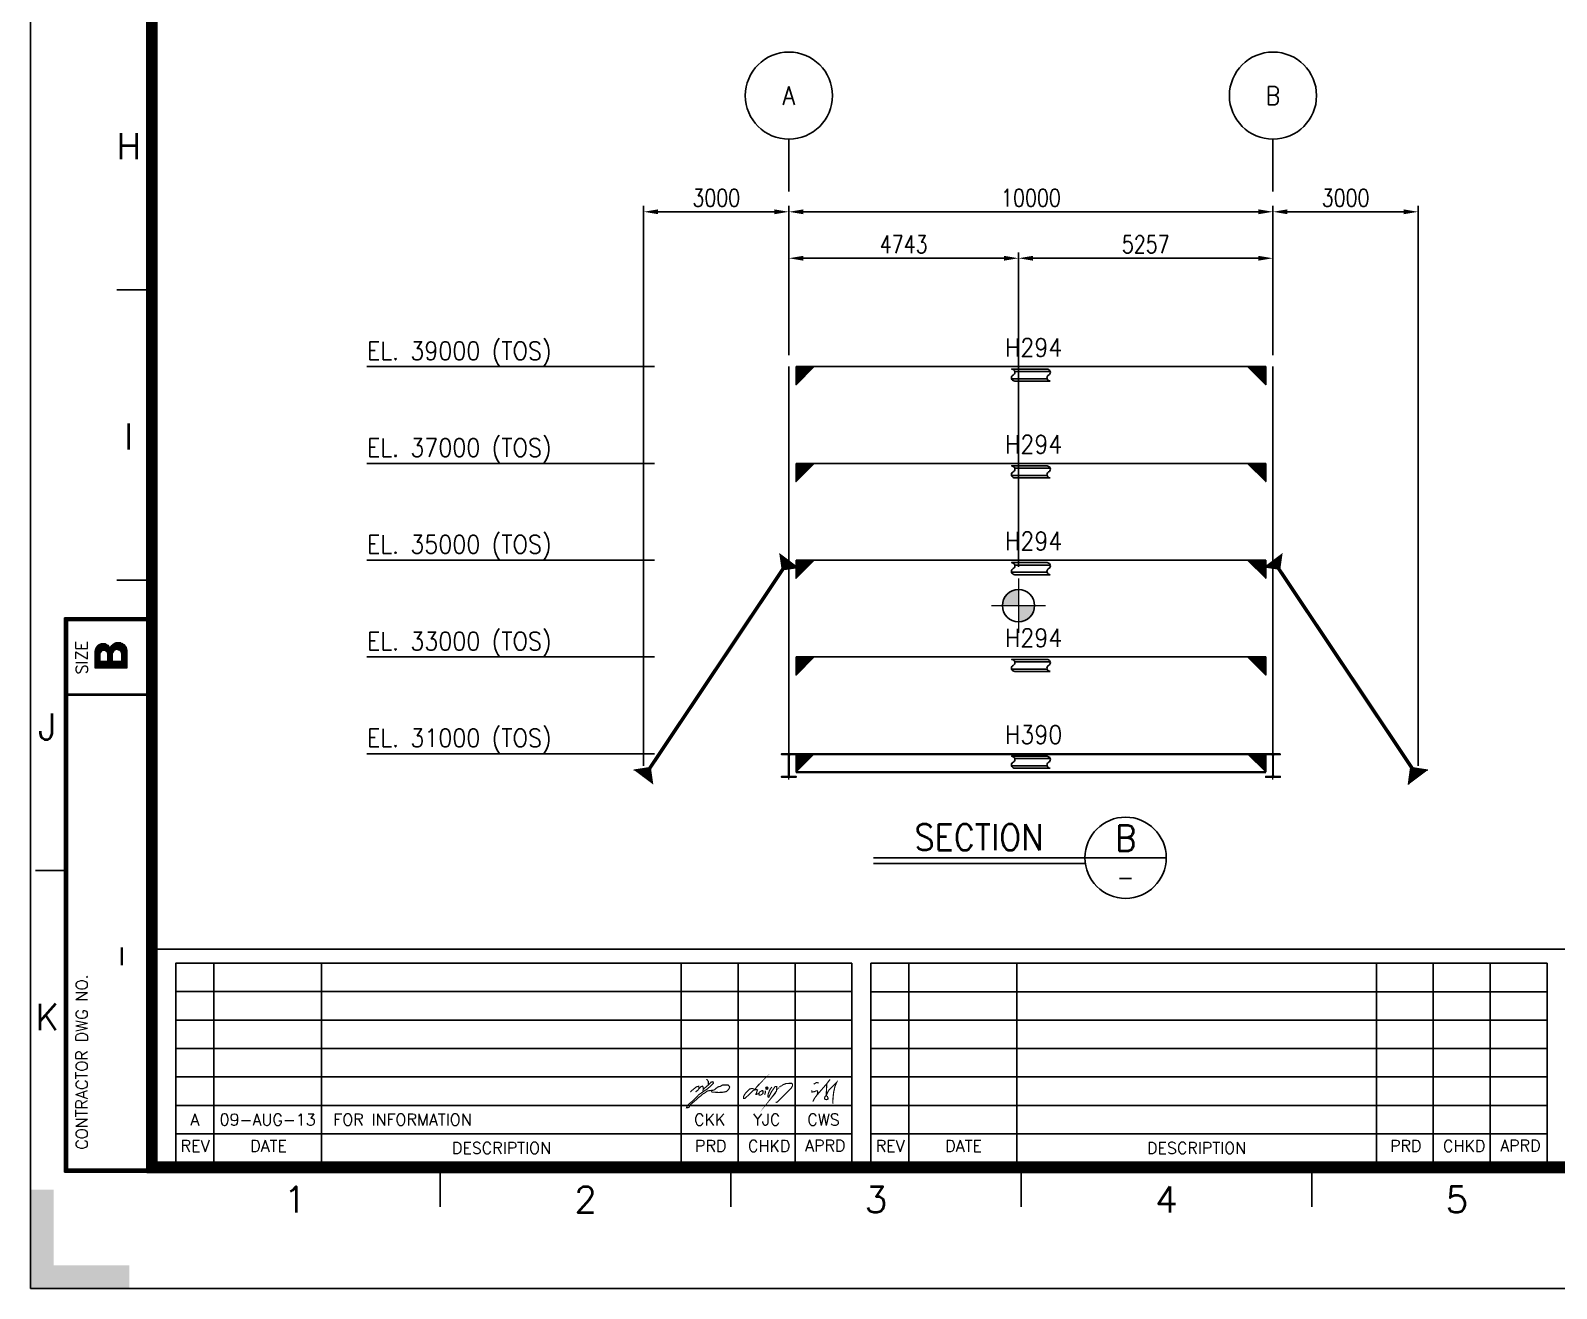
# Model space of a CAD drawing. Header units: metres. Extents: x 322890 to 423810, y -139616 to -68336.
# Drawn here: x 322890 to 354411, y -139616 to -113617 of the extents above; entities that cross this region are included whole.
import ezdxf
from ezdxf.enums import TextEntityAlignment as Align

# ---------------------------------------------------------------- set-up
doc = ezdxf.new("R2010")
doc.units = ezdxf.units.M
doc.header["$LTSCALE"] = 1200
doc.linetypes.add('CENTER', pattern=[2, 1.25, -0.25, 0.25, -0.25])
doc.layers.get('0').update_dxf_attribs({"color": 9})
for name, color, linetype in [('CDIMEN', 7, 'Continuous'), ('CH', 2, 'Continuous'), ('CO', 7, 'Continuous'), ('CTEXTO', 7, 'Continuous'), ('DIM', 2, 'Continuous'), ('ETBLKA', 7, 'Continuous'), ('FORMAT', 2, 'Continuous'), ('PLATAF', 2, 'Continuous'), ('TE', 3, 'Continuous'), ('TEXT', 7, 'Continuous')]:
    doc.layers.add(name, color=color, linetype=linetype)
doc.layers.add('CE', color=1, linetype='CENTER', lineweight=9)
doc.styles.add('ROMANS', font='romans.shx', dxfattribs={"width": 0.8, "height": 360, "bigfont": 'ghs.shx'})
doc.styles.add('romans1', font='ROMANS.SHX', dxfattribs={"width": 0.8, "height": 360})
doc.styles.add('ROS3', font='romans.shx')
doc.dimstyles.new('romans1$0', dxfattribs={"dimscale": 150, "dimtxt": 3, "dimasz": 2.5, "dimexe": 1, "dimexo": 2, "dimgap": 1, "dimtad": 0, "dimdec": 0, "dimtxsty": 'ROMANS', "dimcen": 2.5, "dimclrd": 2, "dimclre": 2, "dimclrt": 3, "dimazin": 0, "dimtfac": 1, "dimtdec": 0, "dimtmove": 0, "dimatfit": 3, "dimfxl": 0, "dimtvp": 0.85, "dimarcsym": 0})

# ---------------------------------------------------------------- blocks, each defined once
blk = doc.blocks.new('Offshore_HEC')
at = {"lineweight": 25}
for p, q in [((20, 574), (20, 20)), ((20.13, 573.88), (20.13, 20.12)), ((20.25, 573.76), (20.25, 20.25)), ((20.37, 573.64), (20.37, 20.38)), ((20.5, 573.52), (20.5, 20.5)), ((20.63, 573.4), (20.63, 20.62)), ((20.75, 573.28), (20.75, 20.75)), ((20.87, 573.16), (20.87, 20.88)), ((21, 573.04), (21, 21)), ((21.13, 572.8), (21.13, 21.12)), ((21.25, 572.92), (21.25, 21.25)), ((21.37, 572.68), (21.37, 21.38)), ((21.5, 572.56), (21.5, 21.5)), ((21.63, 572.44), (21.63, 21.62)), ((21.75, 572.32), (21.75, 21.75)), ((14.87, 172), (20.87, 172)), ((14.87, 122), (20.87, 122)), ((20.61, 118.25), (20.61, 118.13)), ((20.63, 118.49), (20.62, 118.37)), ((20.63, 115.53), (5.87, 115.53)), ((5.87, 115.53), (5.87, 20.04)), ((5.99, 20.16), (5.99, 115.41)), ((5.99, 115.41), (20.63, 115.41)), ((20.62, 115.29), (6.12, 115.29)), ((6.12, 115.29), (6.12, 20.29)), ((6.25, 20.42), (6.25, 115.17)), ((6.25, 115.17), (20.61, 115.17)), ((20.61, 115.05), (6.37, 115.05)), ((6.37, 115.05), (6.37, 20.54)), ((13.56, 110.43), (11.37, 110.43)), ((13.47, 110.58), (11.47, 110.58)), ((13.36, 110.73), (11.59, 110.73)), ((13.15, 110.88), (11.76, 110.88)), ((12.91, 111.03), (12.11, 111.03)), ((16.44, 110.43), (13.79, 110.43)), ((16.33, 110.58), (13.86, 110.58)), ((16.22, 110.73), (13.97, 110.73)), ((16.11, 110.88), (14.15, 110.88)), ((15.89, 111.03), (14.34, 111.03)), ((15.53, 111.18), (14.65, 111.18)), ((12.01, 109.83), (11.1, 109.83)), ((12.17, 109.68), (11.1, 109.68)), ((12.01, 109.68), (11.1, 109.68)), ((12.09, 109.53), (11.1, 109.53)), ((12.01, 109.53), (11.1, 109.53)), ((12.04, 109.38), (11.1, 109.38)), ((12.01, 109.38), (11.1, 109.38)), ((12.01, 109.23), (11.1, 109.23)), ((12.01, 109.23), (11.1, 109.23)), ((12.01, 109.08), (11.1, 109.08)), ((12.01, 109.08), (11.1, 109.08)), ((12.01, 108.93), (11.1, 108.93)), ((12.01, 108.93), (11.1, 108.93)), ((12.01, 108.78), (11.1, 108.78)), ((12.01, 108.78), (11.1, 108.78)), ((12.01, 108.63), (11.1, 108.63)), ((12.01, 108.63), (11.1, 108.63)), ((12.01, 108.48), (11.1, 108.48)), ((12.01, 108.48), (11.1, 108.48)), ((12.01, 108.33), (11.1, 108.33)), ((12.01, 108.33), (11.1, 108.33)), ((12.01, 108.18), (11.1, 108.18)), ((12.01, 108.18), (11.1, 108.18)), ((12.01, 108.03), (11.1, 108.03)), ((12.01, 108.03), (11.1, 108.03)), ((16.6, 107.88), (11.1, 107.88)), ((16.6, 107.73), (11.1, 107.73)), ((12.31, 109.83), (11.13, 109.83)), ((14.55, 109.98), (11.17, 109.98)), ((16.51, 110.13), (11.21, 110.13)), ((13.64, 110.28), (11.27, 110.28)), ((14.37, 109.83), (12.97, 109.83)), ((14.27, 109.68), (13.15, 109.68)), ((14.21, 109.53), (13.21, 109.53)), ((14.17, 109.38), (13.25, 109.38)), ((14.13, 109.83), (13.27, 109.83)), ((14.13, 109.68), (13.27, 109.68)), ((14.13, 109.53), (13.27, 109.53)), ((14.13, 109.38), (13.27, 109.38)), ((14.13, 109.23), (13.27, 109.23)), ((14.13, 109.23), (13.27, 109.23)), ((14.13, 109.08), (13.27, 109.08)), ((14.13, 109.08), (13.27, 109.08)), ((14.13, 108.93), (13.27, 108.93)), ((14.13, 108.93), (13.27, 108.93)), ((14.13, 108.78), (13.27, 108.78)), ((14.13, 108.78), (13.27, 108.78)), ((14.13, 108.63), (13.27, 108.63)), ((14.13, 108.63), (13.27, 108.63)), ((14.13, 108.48), (13.27, 108.48)), ((14.13, 108.48), (13.27, 108.48)), ((14.13, 108.33), (13.27, 108.33)), ((14.13, 108.33), (13.27, 108.33)), ((14.13, 108.18), (13.27, 108.18)), ((14.13, 108.18), (13.27, 108.18)), ((14.13, 108.03), (13.27, 108.03)), ((14.13, 108.03), (13.27, 108.03)), ((16.47, 110.28), (13.71, 110.28)), ((16.55, 109.98), (15.22, 109.98)), ((16.57, 109.83), (15.43, 109.83)), ((16.59, 109.68), (15.55, 109.68)), ((16.59, 109.53), (15.59, 109.53)), ((16.6, 109.83), (15.66, 109.83)), ((16.6, 109.68), (15.66, 109.68)), ((16.6, 109.53), (15.66, 109.53)), ((16.6, 109.38), (15.66, 109.38)), ((16.6, 109.38), (15.66, 109.38)), ((16.6, 109.23), (15.66, 109.23)), ((16.6, 109.23), (15.66, 109.23)), ((16.6, 109.08), (15.66, 109.08)), ((16.6, 109.08), (15.66, 109.08)), ((16.6, 108.93), (15.66, 108.93)), ((16.6, 108.93), (15.66, 108.93)), ((16.6, 108.78), (15.66, 108.78)), ((16.6, 108.78), (15.66, 108.78)), ((16.6, 108.63), (15.66, 108.63)), ((16.6, 108.63), (15.66, 108.63)), ((16.6, 108.48), (15.66, 108.48)), ((16.6, 108.33), (15.66, 108.33)), ((16.6, 108.33), (15.66, 108.33)), ((16.6, 108.18), (15.66, 108.18)), ((16.6, 108.18), (15.66, 108.18)), ((16.6, 108.03), (15.66, 108.03)), ((16.6, 108.03), (15.66, 108.03)), ((16.6, 107.58), (11.1, 107.58)), ((16.6, 107.43), (11.1, 107.43)), ((16.6, 107.28), (11.1, 107.28)), ((16.6, 107.13), (11.1, 107.13)), ((16.6, 106.98), (11.1, 106.98)), ((0.87, 72), (5.87, 72)), ((21.75, 58.46), (819.32, 58.46)), ((31.54, 56.02), (31.54, 21.75)), ((50.11, 56.02), (50.11, 21.75)), ((112.03, 56.02), (112.03, 21.75)), ((121.82, 56.02), (121.82, 21.75)), ((131.61, 56.02), (131.61, 21.75)), ((151.19, 56.02), (151.19, 21.75)), ((169.76, 56.02), (169.76, 21.75)), ((231.67, 56.02), (231.67, 21.75)), ((241.46, 56.02), (241.46, 21.75)), ((251.25, 56.02), (251.25, 21.75)), ((25.01, 51.13), (141.4, 51.13)), ((144.66, 51.12), (261.05, 51.12)), ((25.01, 46.23), (141.4, 46.23)), ((144.66, 46.23), (261.05, 46.23)), ((25.01, 41.33), (141.4, 41.33)), ((144.66, 41.33), (261.05, 41.33)), ((25.01, 36.44), (141.4, 36.44)), ((144.66, 36.44), (261.05, 36.44)), ((25.01, 31.54), (141.4, 31.54)), ((144.66, 31.54), (261.05, 31.54)), ((25.01, 26.65), (141.4, 26.65)), ((144.66, 26.65), (261.05, 26.65)), ((20.62, 23.53), (20.62, 23.66)), ((20.62, 23.28), (20.62, 23.4)), ((21.13, 21.12), (819.92, 21.12)), ((21.25, 21.25), (819.8, 21.25)), ((21.37, 21.38), (819.68, 21.38)), ((21.5, 21.5), (819.56, 21.5)), ((21.63, 21.62), (819.44, 21.62)), ((21.75, 21.75), (819.32, 21.75)), ((5.87, 20.04), (20.62, 20.04)), ((20.62, 20.16), (5.99, 20.16)), ((6.12, 20.29), (20.62, 20.29)), ((20.62, 20.42), (6.25, 20.42)), ((6.37, 20.54), (20.62, 20.54)), ((20, 20), (821, 20)), ((20.13, 20.12), (820.88, 20.12)), ((20.25, 20.25), (820.76, 20.25)), ((20.37, 20.38), (820.64, 20.38)), ((20.5, 20.5), (820.52, 20.5)), ((20.63, 20.62), (820.4, 20.62)), ((20.75, 20.75), (820.28, 20.75)), ((20.87, 20.88), (820.16, 20.88)), ((21, 21), (820.04, 21)), ((70.54, 20.07), (70.54, 14.07)), ((120.54, 14.07), (120.54, 20.07)), ((170.54, 20.07), (170.54, 14.07)), ((220.54, 14.07), (220.54, 20.07))]:
    blk.add_line(p, q, dxfattribs=at)
blk.add_lwpolyline([(0, 0), (0, 594), (841, 594), (841, 0)], close=True, dxfattribs=at)
at = {"lineweight": 20}
for points in [[(16.6, 106.83), (11.1, 106.83), (11.1, 109.73), (11.23, 110.21), (11.5, 110.64), (11.71, 110.86), (11.93, 110.99), (12.28, 111.07), (12.71, 111.07), (12.89, 111.04), (13.33, 110.78), (13.49, 110.56), (13.67, 110.21), (13.91, 110.7), (14.45, 111.12), (14.91, 111.26), (15.26, 111.26), (15.74, 111.12), (16.09, 110.91), (16.44, 110.42), (16.57, 109.92), (16.6, 109.35), (16.6, 106.83)], [(13.27, 108.01), (12.01, 108.01), (12.01, 109.24), (12.07, 109.48), (12.2, 109.73), (12.41, 109.92), (12.71, 109.94), (12.93, 109.86), (13.14, 109.7), (13.22, 109.48), (13.27, 109.24), (13.27, 108.01)], [(15.66, 108.01), (14.13, 108.01), (14.13, 109.22), (14.19, 109.48), (14.32, 109.78), (14.48, 109.94), (14.81, 110.08), (15.09, 110.02), (15.31, 109.94), (15.53, 109.73), (15.66, 109.35), (15.66, 108.01)], [(5.87, 102.16), (20.12, 102.16), (20.12, 102.28), (5.87, 102.28), (5.87, 102.41), (20.12, 102.41)]]:
    blk.add_lwpolyline(points, dxfattribs=at)
at = {"lineweight": 25}
for points in [[(141.4, 21.75), (25.01, 21.75), (25.01, 56.02), (141.4, 56.02)], [(141.4, 56.02), (141.4, 21.75)], [(261.05, 21.75), (144.66, 21.75), (144.66, 56.02), (261.05, 56.02)], [(261.05, 56.02), (261.05, 21.75)]]:
    blk.add_lwpolyline(points, dxfattribs=at)
at = {"lineweight": 9}
for points in [[(0, 17), (4, 17), (0, 0), (4, 4)], [(4, 4), (17, 4), (0, 0), (17, 0)]]:
    blk.add_solid(points, dxfattribs=at)
at = {"layer": 'ETBLKA'}
for p, q in [((0, 0.71), (0, 0)), ((0, 0), (0.71, 0))]:
    blk.add_line(p, q, dxfattribs=at)
at = {"lineweight": 20, "style": 'ROMANS'}
for s, p in [('H', (16.87, 194.5)), ('I', (16.87, 144.5)), ('J', (2.87, 94.5)), ('K', (2.87, 44.5)), ('1', (45.54, 13.07)), ('2', (95.54, 13.07)), ('3', (145.54, 13.07)), ('4', (195.54, 13.07)), ('5', (245.54, 13.07))]:
    blk.add_text(s, height=4.5, dxfattribs=at).set_placement(p, align=Align.CENTER)
for s, p in [('SIZE', (9.82, 108.65)), ('CONTRACTOR DWG NO.', (9.82, 39))]:
    blk.add_text(s, height=2, rotation=90, dxfattribs=at).set_placement(p, align=Align.CENTER)
at = {"lineweight": -3, "style": 'ROMANS'}
for s, p in [('REV', (28.33, 23.56)), ('DATE', (40.97, 23.56)), ('PRD', (117.08, 23.56)), ('CHKD', (127.14, 23.56)), ('APRD', (136.81, 23.61)), ('REV', (147.98, 23.56)), ('DATE', (160.61, 23.56)), ('PRD', (236.73, 23.56)), ('CHKD', (246.78, 23.56)), ('APRD', (256.46, 23.61))]:
    blk.add_text(s, height=2, dxfattribs=at).set_placement(p, align=Align.CENTER)
for p in [(81.07, 24.2), (200.72, 24.2)]:
    blk.add_text('DESCRIPTION', height=2, dxfattribs=at).set_placement(p, align=Align.MIDDLE_CENTER)
at = {"layer": 'TEXT', "color": 7, "style": 'ROMANS'}
blk.add_text('-', height=3.9, rotation=90, dxfattribs=at).set_placement((15.43, 57.21), align=Align.MIDDLE)
blk = doc.blocks.new('A$C22C75401')
at = {"layer": 'PLATAF'}
for p, q in [((-267, 0), (319, 0)), ((-319, -120), (267, -120))]:
    blk.add_line(p, q, dxfattribs=at)
blk.add_lwpolyline([(318, -160), (-267, -160, -0.066855), (-293, -151, -0.617571), (-293, -60, 0.618498), (-293, 31, 0.06861), (-319, 40), (267, 40, -0.066855), (293, 31, -0.617571), (293, -60, 0.618498), (293, -151, 0.06861), (319, -160)], format="xyb", dxfattribs=at)
blk = doc.blocks.new('A$C32434BD1')
at = {"layer": 'CE'}
blk.add_line((0, -533), (0, 45), dxfattribs=at)
at = {"layer": 'PLATAF'}
blk.add_lwpolyline([(150, 0), (150, -18), (31.5, -18, 0.4142136), (5.5, -44), (5.5, -444, 0.4142136), (31.5, -470), (150, -470), (150, -488), (-150, -488), (-150, -470), (-31.5, -470, 0.4142136), (-5.5, -444), (-5.5, -44, 0.4142136), (-31.5, -18), (-150, -18), (-150, 0)], format="xyb", close=True, dxfattribs=at)
blk = doc.blocks.new('COG')
at = {"layer": 'CH', "linetype": 'Continuous'}
h = blk.add_hatch(color=7, dxfattribs=at)
h.paths.add_polyline_path([(0, 0), (0, 2.78, 0.414214), (-2.78, 0)])
h.paths.add_polyline_path([(2.78, 0), (0, 0), (0, -2.78, 0.414214)])
at = {"layer": 'CE'}
for p, q in [((0, 4.66), (0, -4.66)), ((-4.66, 0), (4.66, 0))]:
    blk.add_line(p, q, dxfattribs=at)
at = {"layer": 'CH', "color": 2, "linetype": 'Continuous'}
blk.add_circle((0, 0), 2.78, dxfattribs=at)
blk = doc.blocks.new('*D74')
at = {"layer": 'CDIMEN', "lineweight": -2, "ltscale": 0.1, "transparency": 16777216}
for p, q in [((338555, -120324), (338555, -118204)), ((343298, -124704), (343298, -118204)), ((338855, -118324), (342998, -118324))]:
    blk.add_line(p, q, dxfattribs=at)
at = {"layer": 'CDIMEN', "ltscale": 0.1, "transparency": 16777216}
for points in [[(338855, -118274), (338855, -118374), (338555, -118324)], [(342998, -118274), (342998, -118374), (343298, -118324)]]:
    blk.add_solid(points, dxfattribs=at)
at = {"layer": 'DEFPOINTS', "color": 0, "ltscale": 0.1, "transparency": 16777216}
for p in [(343298, -118324), (338555, -120564), (343298, -124944)]:
    blk.add_point(p, dxfattribs=at)
at = {"layer": 'CDIMEN', "color": 0, "ltscale": 0.1, "transparency": 16777216, "insert": (340927, -118036), "char_height": 360, "attachment_point": 5, "style": 'romans1'}
blk.add_mtext('4743', dxfattribs=at)
blk = doc.blocks.new('*D75')
at = {"layer": 'CDIMEN', "lineweight": -2, "ltscale": 0.1, "transparency": 16777216}
for p, q in [((343298, -124704), (343298, -118204)), ((348555, -120324), (348555, -118204)), ((343598, -118324), (348255, -118324))]:
    blk.add_line(p, q, dxfattribs=at)
at = {"layer": 'CDIMEN', "ltscale": 0.1, "transparency": 16777216}
for points in [[(343598, -118274), (343598, -118374), (343298, -118324)], [(348255, -118274), (348255, -118374), (348555, -118324)]]:
    blk.add_solid(points, dxfattribs=at)
at = {"layer": 'DEFPOINTS', "color": 0, "ltscale": 0.1, "transparency": 16777216}
for p in [(348555, -118324), (348555, -120564), (343298, -124944)]:
    blk.add_point(p, dxfattribs=at)
at = {"layer": 'CDIMEN', "color": 0, "ltscale": 0.1, "transparency": 16777216, "insert": (345927, -118036), "char_height": 360, "attachment_point": 5, "style": 'romans1'}
blk.add_mtext('5257', dxfattribs=at)
blk = doc.blocks.new('*D76')
at = {"layer": 'CDIMEN', "lineweight": -2, "ltscale": 0.1, "transparency": 16777216}
for p, q in [((338555, -120324), (338555, -117244)), ((348555, -120324), (348555, -117244)), ((338855, -117364), (348255, -117364))]:
    blk.add_line(p, q, dxfattribs=at)
at = {"layer": 'CDIMEN', "ltscale": 0.1, "transparency": 16777216}
for points in [[(338855, -117314), (338855, -117414), (338555, -117364)], [(348255, -117314), (348255, -117414), (348555, -117364)]]:
    blk.add_solid(points, dxfattribs=at)
at = {"layer": 'DEFPOINTS', "color": 0, "ltscale": 0.1, "transparency": 16777216}
for p in [(348555, -117364), (338555, -120564), (348555, -120564)]:
    blk.add_point(p, dxfattribs=at)
at = {"layer": 'CDIMEN', "color": 0, "ltscale": 0.1, "transparency": 16777216, "insert": (343555, -117076), "char_height": 360, "attachment_point": 5, "style": 'romans1'}
blk.add_mtext('10000', dxfattribs=at)
blk = doc.blocks.new('*D77')
at = {"layer": 'CDIMEN', "lineweight": -2, "ltscale": 0.1, "transparency": 16777216}
for p, q in [((335555, -128812), (335555, -117244)), ((338555, -120324), (338555, -117244)), ((338255, -117364), (335855, -117364))]:
    blk.add_line(p, q, dxfattribs=at)
at = {"layer": 'CDIMEN', "ltscale": 0.1, "transparency": 16777216}
for points in [[(335855, -117314), (335855, -117414), (335555, -117364)], [(338255, -117314), (338255, -117414), (338555, -117364)]]:
    blk.add_solid(points, dxfattribs=at)
at = {"layer": 'DEFPOINTS', "color": 0, "ltscale": 0.1, "transparency": 16777216}
for p in [(335555, -117364), (338555, -120564), (335555, -129052)]:
    blk.add_point(p, dxfattribs=at)
at = {"layer": 'CDIMEN', "color": 0, "ltscale": 0.1, "transparency": 16777216, "insert": (337055, -117076), "char_height": 360, "attachment_point": 5, "style": 'romans1'}
blk.add_mtext('3000', dxfattribs=at)
blk = doc.blocks.new('*D78')
at = {"layer": 'CDIMEN', "lineweight": -2, "ltscale": 0.1, "transparency": 16777216}
for p, q in [((348555, -120324), (348555, -117244)), ((351555, -128812), (351555, -117244)), ((348855, -117364), (351255, -117364))]:
    blk.add_line(p, q, dxfattribs=at)
at = {"layer": 'CDIMEN', "ltscale": 0.1, "transparency": 16777216}
for points in [[(348855, -117314), (348855, -117414), (348555, -117364)], [(351255, -117314), (351255, -117414), (351555, -117364)]]:
    blk.add_solid(points, dxfattribs=at)
at = {"layer": 'DEFPOINTS', "color": 0, "ltscale": 0.1, "transparency": 16777216}
for p in [(351555, -117364), (348555, -120564), (351555, -129052)]:
    blk.add_point(p, dxfattribs=at)
at = {"layer": 'CDIMEN', "color": 0, "ltscale": 0.1, "transparency": 16777216, "insert": (350055, -117076), "char_height": 360, "attachment_point": 5, "style": 'romans1'}
blk.add_mtext('3000', dxfattribs=at)

msp = doc.modelspace()

# ---------------------------------------------------------------- hatches: boundary and pattern name
at = {"layer": 'CTEXTO'}
msp.add_hatch(color=256, dxfattribs=at).paths.add_polyline_path([(338078.3, -135473.6, 1), (338119.8, -135473.6, 1)])
at = {"layer": 'TE'}
h = msp.add_hatch(color=256, dxfattribs=at)
h.dxf.hatch_style = 1
h.paths.add_polyline_path([(338405.3, -124763.8), (338355.3, -124413.8), (338555.3, -124563.8)])
h = msp.add_hatch(color=256, dxfattribs=at)
h.dxf.hatch_style = 1
h.paths.add_polyline_path([(348705.3, -124763.8), (348755.3, -124413.8), (348555.3, -124563.8)])
h = msp.add_hatch(color=256, dxfattribs=at)
h.dxf.hatch_style = 1
h.paths.add_polyline_path([(338755.3, -124713.8), (338405.3, -124763.8), (338555.3, -124563.8)])
h = msp.add_hatch(color=256, dxfattribs=at)
h.dxf.hatch_style = 1
h.paths.add_polyline_path([(348355.3, -124713.8), (348705.3, -124763.8), (348555.3, -124563.8)])
h = msp.add_hatch(color=256, dxfattribs=at)
h.dxf.hatch_style = 1
h.paths.add_polyline_path([(335355.3, -128901.8), (335705.3, -128851.8), (335555.3, -129051.8)])
h = msp.add_hatch(color=256, dxfattribs=at)
h.dxf.hatch_style = 1
h.paths.add_polyline_path([(335755.3, -129201.8), (335705.3, -128851.8), (335555.3, -129051.8)])
h = msp.add_hatch(color=256, dxfattribs=at)
h.dxf.hatch_style = 1
h.paths.add_polyline_path([(351355.3, -129201.8), (351405.3, -128851.8), (351555.3, -129051.8)])
h = msp.add_hatch(color=256, dxfattribs=at)
h.dxf.hatch_style = 1
h.paths.add_polyline_path([(351755.3, -128901.8), (351405.3, -128851.8), (351555.3, -129051.8)])

# ---------------------------------------------------------------- linework, layer by layer
at = {"layer": 'CO', "color": 3, "const_width": 74}
for points in [[(338555.3, -124563.8), (335555.3, -129051.8)], [(348555.3, -124563.8), (351555.3, -129051.8)]]:
    msp.add_lwpolyline(points, dxfattribs=at)
at = {"layer": 'CTEXTO', "const_width": 24, "flags": 128}
for points in [[(337829.4, -135486), (337785.9, -135482.8), (337739.2, -135495.7), (337707.1, -135532.7), (337671.6, -135563.2), (337634.6, -135616.3), (337616.9, -135654.9), (337616.9, -135687.1), (337650.7, -135687.1), (337692.6, -135645.3), (337747.3, -135595.4), (337782.7, -135556.8), (337868, -135481.2), (337914.7, -135421.7), (337946.9, -135391.1), (337854.7, -135493), (337776.4, -135563.6), (337763.4, -135577.8), (337746.3, -135596.3), (337790.2, -135551.2), (337829.7, -135515.5), (337882.6, -135505.7), (337906.6, -135510.2), (337885.4, -135575.6), (337869.3, -135615.7), (337870.3, -135613.2), (337904.1, -135598.6), (337935.7, -135578.1), (337940.5, -135619.1), (337973.6, -135619.1), (338019.4, -135587.5), (338022.6, -135552.8), (338017.8, -135529.1), (337995.7, -135529.1), (337973.6, -135543.3), (337956.2, -135551.2), (337935.7, -135578.1)], [(336518.7, -135553.8), (336577.5, -135502.2), (336609.1, -135477.9), (336629.1, -135459.2), (336649.2, -135447.8), (336677.9, -135439.2), (336693.7, -135439.2), (336693.7, -135439.2), (336696.6, -135470.7), (336695.1, -135492.2), (336667.9, -135522.3), (336647.8, -135539.5), (336627.7, -135556.7), (336627.7, -135556.7), (336672.7, -135517), (336685.5, -135502.9), (336695.5, -135486.2), (336725.2, -135460.7), (336742.5, -135443.5), (336772.6, -135433.4), (336772.6, -135433.4), (336772.6, -135433.4), (336782.6, -135453.5), (336786.9, -135470.7), (336785.5, -135489.3), (336784.1, -135508), (336812.7, -135476.4), (336841.4, -135452.1), (336867.2, -135429.1), (336883, -135422), (336901.7, -135399), (336921.8, -135381.8), (336944.7, -135353.2), (336967.7, -135347.4), (336986.3, -135343.1), (336986.3, -135343.1), (336986.3, -135343.1), (336999.2, -135374.7), (336999.2, -135374.7), (336947.6, -135424.8), (336870.1, -135492.2), (336812.7, -135528), (336751.1, -135572.5), (336690.8, -135614), (336649.2, -135658.5), (336611.9, -135700), (336550.3, -135755.9), (336497.2, -135797.5), (336465.6, -135830.5), (336449.9, -135854.8), (336441.3, -135879.2), (336441.3, -135879.2), (336488, -135876.8), (336502.5, -135852.7), (336523.4, -135814.1), (336558.8, -135785.2), (336623.2, -135730.5), (336661.8, -135695.1), (336682.8, -135672.6), (336718.2, -135648.5), (336755.2, -135616.3), (336779.3, -135595.4), (336832.4, -135564.8), (336856.6, -135542.3), (336895.2, -135529.5), (336925.8, -135524.6), (336998.2, -135518.2), (337022.3, -135505.3), (337057.7, -135474.8), (337094.8, -135447.4), (337135, -135441), (337181.7, -135412), (337246, -135408.8), (337300.7, -135408.8), (337332.9, -135450.6), (337315.2, -135494.1), (337267, -135545.5), (337189.7, -135560), (337106, -135564.8), (337028.8, -135560), (336970.8, -135556.8), (336941.9, -135523.2)], [(336853.3, -135289.8), (336892, -135333.2), (336889.9, -135413.5)], [(338202.6, -135451.8), (338163.1, -135508.6), (338145.8, -135551.2), (338126.8, -135598.6), (338120.5, -135655.4), (338141, -135663.3), (338172.6, -135593.8), (338199.5, -135543.3), (338242.1, -135483.4), (338272.1, -135440.8), (338303.7, -135442.3), (338305.3, -135478.6), (338298.9, -135533.9), (338265.8, -135592.3), (338188.4, -135683.8), (338295.5, -135540), (338366.9, -135448.7), (338441.1, -135401.3), (338497.9, -135380.8), (338610.1, -135374.5), (338629, -135391.8), (338630.6, -135428.1), (338603.7, -135473.9), (338449, -135631.7), (338314.7, -135765.9), (338281.6, -135769)], [(338068.4, -135527.6), (338068.4, -135570.2), (338054.2, -135614.4)], [(339025.2, -135523.1), (339031.7, -135555.1), (339086.7, -135547.4), (339122.2, -135529.6), (339146.5, -135529.6), (339151.4, -135566.8), (339136.8, -135616.9), (339091.5, -135675.1), (339051.1, -135752.6), (339091.5, -135675.1), (339136.8, -135616.9), (339338.9, -135382.5), (339406.9, -135293.7), (339338.9, -135382.5), (339326, -135629.8), (339296.9, -135657.3), (339293.7, -135688), (339301.7, -135710.6), (339338.9, -135712.2), (339363.2, -135700.9), (339363.2, -135678.3), (339350.3, -135647.6), (339326, -135629.8), (339368.1, -135536.1), (339400.4, -135494.1), (339457, -135440.7), (339502.3, -135392.2), (339542.7, -135355.1), (339505.5, -135445.6), (339482.9, -135545.8), (339471.6, -135631.4), (339465.1, -135707.4), (339461.8, -135799.5)], [(339067.3, -135393.9), (339130.3, -135358.3), (339172.4, -135369.6)]]:
    msp.add_lwpolyline(points, dxfattribs=at)
at = {"layer": 'CTEXTO', "flags": 128}
msp.add_lwpolyline([(338078.3, -135473.6, -1), (338119.8, -135473.6, -1)], format="xyb", close=True, dxfattribs=at)
at = {"layer": 'DIM'}
for p, q in [((329838.7, -120563.8), (335781.7, -120563.8)), ((329838.7, -122563.8), (335781.7, -122563.8)), ((329838.7, -124563.8), (335781.7, -124563.8)), ((329838.7, -126563.8), (335781.7, -126563.8)), ((329838.7, -128563.8), (335781.7, -128563.8))]:
    msp.add_line(p, q, dxfattribs=at)
at = {"layer": 'FORMAT'}
for p, q in [((338555.3, -116943), (338555.3, -115863)), ((348555.3, -116943), (348555.3, -115863)), ((340299.9, -130714.8), (346350, -130714.8)), ((340299.9, -130834.8), (344678.6, -130834.8))]:
    msp.add_line(p, q, dxfattribs=at)
for centre, radius in [((338555.3, -114963), 900), ((348555.3, -114963), 900), ((345510, -130714.8), 840)]:
    msp.add_circle(centre, radius, dxfattribs=at)
at = {"layer": 'PLATAF', "linetype": 'Continuous'}
for p, q in [((338705.3, -120563.8), (348405.3, -120563.8)), ((338705.3, -122563.8), (348405.3, -122563.8)), ((338705.3, -124563.8), (348405.3, -124563.8)), ((338705.3, -126563.8), (348405.3, -126563.8)), ((338705.3, -128563.8), (348405.3, -128563.8)), ((338705.3, -128579.8), (348405.3, -128579.8)), ((338705.3, -128937.8), (348405.3, -128937.8)), ((338705.3, -128953.8), (348405.3, -128953.8))]:
    msp.add_line(p, q, dxfattribs=at)
at = {"layer": 'PLATAF'}
for points in [[(338555.3, -120563.8), (338555.3, -129051.8)], [(348555.3, -120563.8), (348555.3, -129051.8)]]:
    msp.add_lwpolyline(points, dxfattribs=at)
at = {"layer": 'PLATAF', "linetype": 'Continuous'}
for points in [[(338705.3, -120563.8), (338705.3, -120938.8), (339080.3, -120563.8), (338705.3, -120563.8)], [(348405.3, -120563.8), (348405.3, -120938.8), (348030.3, -120563.8), (348405.3, -120563.8)], [(338705.3, -122563.8), (338705.3, -122938.8), (339080.3, -122563.8), (338705.3, -122563.8)], [(348405.3, -122563.8), (348405.3, -122938.8), (348030.3, -122563.8), (348405.3, -122563.8)], [(338705.3, -124563.8), (338705.3, -124938.8), (339080.3, -124563.8), (338705.3, -124563.8)], [(348405.3, -124563.8), (348405.3, -124938.8), (348030.3, -124563.8), (348405.3, -124563.8)], [(338705.3, -126563.8), (338705.3, -126938.8), (339080.3, -126563.8), (338705.3, -126563.8)], [(348405.3, -126563.8), (348405.3, -126938.8), (348030.3, -126563.8), (348405.3, -126563.8)], [(338705.3, -128563.8), (338705.3, -128938.8), (339080.3, -128563.8), (338705.3, -128563.8)], [(348405.3, -128563.8), (348405.3, -128938.8), (348030.3, -128563.8), (348405.3, -128563.8)]]:
    msp.add_lwpolyline(points, dxfattribs=at)
for points in [[(338705.3, -120563.8), (338705.3, -120938.8), (339080.3, -120563.8)], [(348405.3, -120563.8), (348405.3, -120938.8), (348030.3, -120563.8)], [(338705.3, -122563.8), (338705.3, -122938.8), (339080.3, -122563.8)], [(348405.3, -122563.8), (348405.3, -122938.8), (348030.3, -122563.8)], [(338705.3, -124563.8), (338705.3, -124938.8), (339080.3, -124563.8)], [(348405.3, -124563.8), (348405.3, -124938.8), (348030.3, -124563.8)], [(338705.3, -126563.8), (338705.3, -126938.8), (339080.3, -126563.8)], [(348405.3, -126563.8), (348405.3, -126938.8), (348030.3, -126563.8)], [(338705.3, -128563.8), (338705.3, -128938.8), (339080.3, -128563.8)], [(348405.3, -128563.8), (348405.3, -128938.8), (348030.3, -128563.8)]]:
    msp.add_solid(points, dxfattribs=at)
at = {"layer": 'TE'}
for p, q in [((338755.3, -124713.8), (338405.3, -124763.8)), ((335355.3, -128901.8), (335705.3, -128851.8)), ((351355.3, -129201.8), (351405.3, -128851.8)), ((351755.3, -128901.8), (351405.3, -128851.8))]:
    msp.add_line(p, q, dxfattribs=at)

# ---------------------------------------------------------------- block references
for p in [(338555.3, -128563.8), (348555.3, -128563.8)]:
    msp.add_blockref('A$C32434BD1', p)
at = {"layer": 'CO', "xscale": 120, "yscale": 120, "zscale": 120}
msp.add_blockref('COG', (343298.3, -125503.8), dxfattribs=at)
at = {"layer": 'ETBLKA', "xscale": 120, "yscale": 120, "zscale": 120}
msp.add_blockref('Offshore_HEC', (322890.1, -139616.1), dxfattribs=at)
at = {"layer": 'PLATAF', "xscale": 1.25, "yscale": 1.25, "zscale": 1.25}
for p in [(343555.3, -120663.8), (343555.3, -122663.8), (343555.3, -124663.8), (343555.3, -124663.8), (343555.3, -126663.8), (343555.3, -128663.8)]:
    msp.add_blockref('A$C22C75401', p, dxfattribs=at)

# ---------------------------------------------------------------- texts
at = {"layer": 'CTEXTO', "style": 'ROMANS', "width": 0.9}
for s, p in [('EL. 39000 (TOS)', (329838.7, -120424.8)), ('EL. 37000 (TOS)', (329838.7, -122424.8)), ('EL. 35000 (TOS)', (329838.7, -124424.8)), ('EL. 33000 (TOS)', (329838.7, -126424.8)), ('EL. 31000 (TOS)', (329838.7, -128424.8))]:
    msp.add_text(s, height=375, dxfattribs=at).set_placement(p)
for s, p in [('H294', (343610.3, -120356.4)), ('H294', (343610.3, -122356.4)), ('H294', (343610.3, -124356.4)), ('H294', (343610.3, -126356.4)), ('H390', (343610.3, -128356.4))]:
    msp.add_text(s, height=375, dxfattribs=at).set_placement(p, align=Align.CENTER)
at = {"layer": 'CTEXTO', "color": 7, "style": 'ROMANS'}
for s, p in [('A', (326283.3, -136124.5)), ('09-AUG-13', (327789.3, -136124.5)), ('CKK', (336920.6, -136124.5)), ('YJC', (338095.5, -136124.5)), ('CWS', (339270.3, -136124.5))]:
    msp.add_text(s, height=240, dxfattribs=at).set_placement(p, align=Align.MIDDLE)
msp.add_text('FOR INFORMATION', height=240, dxfattribs=at).set_placement((329143.6, -136124.5), align=Align.MIDDLE_LEFT)
at = {"layer": 'FORMAT', "style": 'ROMANS', "width": 0.9}
for s, p in [('A', (338555.3, -114963)), ('B', (348555.3, -114963))]:
    msp.add_text(s, height=375, dxfattribs=at).set_placement(p, align=Align.MIDDLE_CENTER)
at = {"layer": 'FORMAT', "width": 0.9}
for s, height, style, p in [('SECTION', 540, 'ROMANS', (342480.1, -130558.8)), ('B', 540, 'ROMANS', (345510, -130577.4)), ('-', 360, 'ROS3', (345510, -131295.3))]:
    msp.add_text(s, height=height, dxfattribs=dict(at, style=style)).set_placement(p, align=Align.CENTER)

# ---------------------------------------------------------------- dimensions: what is measured, and where the dimension line sits
at = {"layer": 'CDIMEN', "ltscale": 0.1}
for base, p1, p2, picture, middle in [((335555.3, -117363.6), (338555.3, -120563.8), (335555.3, -129051.8), '*D77', (337055.3, -117075.6)), ((351555.3, -117363.6), (348555.3, -120563.8), (351555.3, -129051.8), '*D78', (350055.3, -117075.6)), ((343298.3, -118323.6), (338555.3, -120563.8), (343298.3, -124944.4), '*D74', (340926.8, -118035.6)), ((348555.3, -118323.6), (343298.3, -124944.4), (348555.3, -120563.8), '*D75', (345926.8, -118035.6))]:
    dim = msp.add_linear_dim(base=base, p1=p1, p2=p2, dimstyle='romans1$0', override={"dimscale": 120, "dimgap": 0, "dimzin": 0, "dimtxsty": 'romans1', "dimcen": 1, "dimdle": 1, "dimclrd": 256, "dimclre": 256, "dimclrt": 0, "dimatfit": 0, "dimtvp": 0.8}, dxfattribs=at)
    dim.commit()
    dim.dimension.update_dxf_attribs({"geometry": picture, "text_midpoint": middle})
dim = msp.add_linear_dim(base=(348555.3, -117363.6), p1=(338555.3, -120563.8), p2=(348555.3, -120563.8), dimstyle='romans1$0', override={"dimscale": 120, "dimgap": 0, "dimzin": 0, "dimtxsty": 'romans1', "dimcen": 1, "dimdle": 1, "dimclrd": 256, "dimclre": 256, "dimclrt": 0, "dimatfit": 0, "dimtvp": 0.8}, dxfattribs=at)
dim.commit()
dim.dimension.update_dxf_attribs({"geometry": '*D76', "text_midpoint": (343555.3, -117363.6), "dimtype": 160})

doc.saveas('drawing.dxf')
